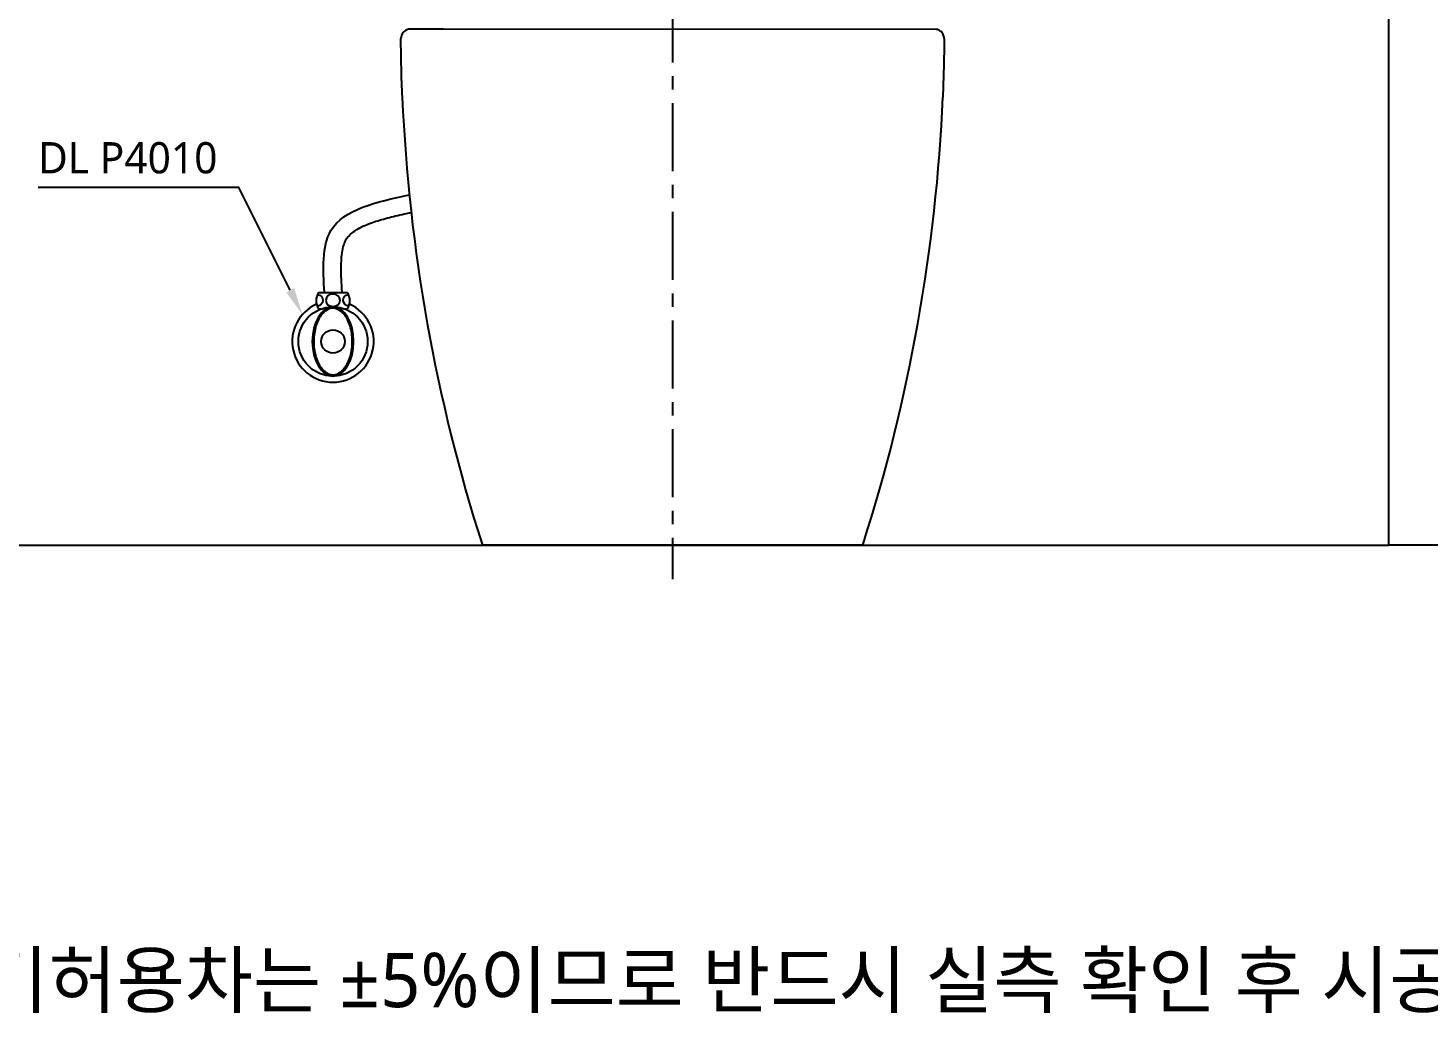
# Model space of a CAD drawing. Extents: x -4150 to 1921, y -105 to 2422.
# Drawn here: x -3083 to -2052, y -105 to 623 of the extents above; entities that cross this region are included whole.
import ezdxf

# ---------------------------------------------------------------- set-up
doc = ezdxf.new("R2010")
doc.units = 0
doc.header["$LTSCALE"] = 20
doc.header["$MEASUREMENT"] = 0
doc.linetypes.add('CENTER', pattern=[2, 1.25, -0.25, 0.25, -0.25])
doc.layers.get('0').update_dxf_attribs({"linetype": 'CONTINUOUS'})
for name, color, linetype in [('2', 2, 'CONTINUOUS'), ('3', 3, 'CONTINUOUS'), ('4', 4, 'CONTINUOUS'), ('6', 6, 'CONTINUOUS'), ('CENTER', 2, 'CENTER')]:
    doc.layers.add(name, color=color, linetype=linetype)
doc.styles.add('GHS', font='romans', dxfattribs={"bigfont": 'ghs'})
doc.styles.add('ROMANS', font='NanumGothic.ttf', dxfattribs={"height": 10.144927})

msp = doc.modelspace()

# ---------------------------------------------------------------- linework, layer by layer
for p, q in [((-2749, 242.7), (-2749, 242.5)), ((-2748.9, 242.3), (-2748.9, 242.2)), ((-2737.9, 241.9), (-2748.8, 241.9)), ((-2748.7, 242.3), (-2748.6, 241.9)), ((-2672.4, 241.9), (-2737.9, 241.9)), ((-2545.2, 241.9), (-2672.4, 241.9)), ((-2479.6, 241.9), (-2545.2, 241.9)), ((-2468.8, 241.9), (-2479.6, 241.9)), ((-2468.7, 242.2), (-2468.7, 242.3)), ((-2468.6, 242.5), (-2468.5, 242.7))]:
    msp.add_line(p, q)
at = {"flags": 128}
msp.add_lwpolyline([(-2414.6, 621.7), (-2777.6, 621.8), (-2783.4, 621.8), (-2788.4, 621.8), (-2792.5, 621.8), (-2795.9, 621.8), (-2799.1, 621.8), (-2801.4, 621.8), (-2802.6, 621.8), (-2803.1, 621.8)], dxfattribs=at)
for centre, radius, start, end in [((-2801.8, 614.9), 7, 100.6877, 180.3474), ((-1554.2, 625.7), 1254.7, 182.463, 197.7765), ((-3662.7, 625.6), 1254.1, 342.2197, 357.5409)]:
    msp.add_arc(centre, radius, start, end)
for points, knots in [([(-2408.8, 614.9), (-2408.8, 615.4), (-2408.9, 616.4), (-2409.4, 617.9), (-2410.2, 619.2), (-2411.2, 620.3), (-2412.5, 620.9), (-2413.5, 621.6), (-2414.2, 621.7), (-2414.6, 621.7)], [0, 0, 0, 0, 0.162311, 0.325293, 0.484256, 0.634293, 0.781236, 0.898021, 1, 1, 1, 1]), ([(-2807.7, 571.7), (-2808.1, 578.9), (-2808.3, 586.1), (-2808.6, 600.5), (-2808.7, 607.7), (-2808.8, 614.9)], [0, 0, 0, 0, 0.5, 0.5, 1, 1, 1, 1]), ([(-2408.8, 614.9), (-2408.8, 607.7), (-2408.9, 600.5), (-2409.3, 586.1), (-2409.5, 578.9), (-2409.8, 571.7)], [0, 0, 0, 0, 0.5, 0.5, 1, 1, 1, 1])]:
    msp.add_open_spline(points, degree=3, knots=knots)
for points, degree in [([(-2808.8, 614.9), (-2808.8, 614.9), (-2808.8, 614.9), (-2808.8, 614.9)], 3), ([(-2408.8, 614.9), (-2408.8, 614.9), (-2408.8, 614.9), (-2408.8, 614.9)], 3), ([(-2748.9, 242.2), (-2748.8, 241.9)], 1), ([(-2468.7, 242.2), (-2468.8, 241.9)], 1)]:
    msp.add_open_spline(points, degree=degree)
at = {"color": 4}
msp.add_spline([(-2865.1, 427.9), (-2860.3, 473.5), (-2802.6, 499.9)], degree=3, dxfattribs=at)
msp.add_open_spline([(-2852.1, 428.7), (-2852.4, 433), (-2852.6, 437.2), (-2852.8, 445.1), (-2852.8, 448.9), (-2852.4, 454.6), (-2852.2, 456.8), (-2851.5, 460.7), (-2851, 462.4), (-2850.3, 464.5), (-2850, 465), (-2849.6, 465.9), (-2849.4, 466.3), (-2849.1, 466.9), (-2848.9, 467.2), (-2848.6, 467.7), (-2848.4, 468), (-2847.8, 468.7), (-2847.4, 469.3), (-2846.1, 470.6), (-2845.2, 471.5), (-2843, 473.2), (-2841.7, 474.1), (-2838.8, 475.7), (-2837.2, 476.5), (-2833.7, 478.1), (-2831.8, 478.8), (-2826.4, 480.7), (-2822.7, 481.8), (-2814.8, 483.9), (-2810.6, 484.8), (-2804.6, 486.2), (-2802.9, 486.5), (-2801.2, 486.9)], degree=3, knots=[0, 0, 0, 0, 11.602836, 11.602836, 23.205672, 23.205672, 31.264115, 31.264115, 39.322558, 39.322558, 42.68856, 42.68856, 45.090378, 45.090378, 47.093459, 47.093459, 49.09654, 49.09654, 53.102702, 53.102702, 59.93801, 59.93801, 66.773318, 66.773318, 73.608625, 73.608625, 80.443933, 80.443933, 91.98564, 91.98564, 103.527347, 103.527347, 108.068383, 108.068383, 108.068383, 108.068383], dxfattribs=at)
at = {"layer": '3', "color": 7}
msp.add_lwpolyline([(-4008.8, 2167), (-4008.8, 2422.3), (-1373.6, 2422.3), (-1373.6, 241.9), (-2081.3, 241.9)], dxfattribs=at)
at = {"layer": '3', "extrusion": (0, 0, -1)}
msp.add_lwpolyline([(2890.3, 429.6), (2928, 505.3), (3075.9, 505.3)], dxfattribs=at)
msp.add_solid([(2893.2, 428.1), (2881.3, 411.7), (2887.3, 431.1)], dxfattribs=at)
at = {"layer": '4'}
for p, q in [((-2869.3, 427.9), (-2865.1, 427.9)), ((-2865.1, 427.9), (-2848.3, 427.9)), ((-2869.3, 415.2), (-2869.3, 415.9)), ((-2869.3, 415.9), (-2867.4, 415.9)), ((-2868, 415.7), (-2868, 415.9)), ((-2850.2, 415.9), (-2848.3, 415.9)), ((-2849.5, 415.7), (-2849.5, 415.9)), ((-2848.3, 415.2), (-2848.3, 415.9))]:
    msp.add_line(p, q, dxfattribs=at)
for radius in [25.5, 8.62]:
    msp.add_circle((-2858.8, 391.9), radius, dxfattribs=at)
for centre, radius, start, end in [((-2861.3, 421.9), 10, 143.1301, 216.8699), ((-2856.3, 421.9), 10, 323.1301, 36.8699), ((-2858.8, 391.9), 30, 113.9173, 66.0827)]:
    msp.add_arc(centre, radius, start, end, dxfattribs=at)
at = {"layer": '4', "extrusion": (0, 0, -1)}
for centre, start_param, end_param in [((-2871.5, 422.2), 1.824119, 4.49897), ((-2846, 422.2), 4.942097, 7.58465)]:
    msp.add_ellipse(centre, major_axis=(-5.23, 0), ratio=0.866391, start_param=start_param, end_param=end_param, dxfattribs=at)
for centre, major_axis, ratio in [((-2858.8, 422.2), (-5.23, 0), 0.866391), ((-2858.8, 391.9), (0, 25.5), 0.596529)]:
    msp.add_ellipse(centre, major_axis=major_axis, ratio=ratio, dxfattribs=at)
at = {"layer": '4'}
msp.add_open_spline([(-2858.8, 416.4), (-2856.7, 416.4), (-2854.6, 415.6), (-2850.7, 412.4), (-2848.9, 409.9), (-2846.2, 403.9), (-2845.2, 400.3), (-2844.4, 392.8), (-2844.5, 388.9), (-2845.7, 381.5), (-2846.9, 378.1), (-2849.9, 372.5), (-2851.8, 370.4), (-2855.8, 367.7), (-2857.9, 367.2), (-2862, 367.8), (-2864.1, 368.9), (-2867.9, 372.8), (-2869.5, 375.5), (-2871.9, 381.9), (-2872.7, 385.6), (-2873.1, 393.2), (-2872.8, 397.1), (-2871.2, 404.3), (-2869.9, 407.5), (-2866.7, 412.6), (-2864.7, 414.5), (-2861.4, 416.1), (-2860.1, 416.4), (-2858.8, 416.4)], degree=3, knots=[0, 0, 0, 0, 0.46111, 0.46111, 0.922219, 0.922219, 1.383329, 1.383329, 1.844439, 1.844439, 2.305549, 2.305549, 2.766658, 2.766658, 3.227768, 3.227768, 3.688878, 3.688878, 4.149988, 4.149988, 4.611097, 4.611097, 5.072207, 5.072207, 5.533317, 5.533317, 5.994427, 5.994427, 6.283185, 6.283185, 6.283185, 6.283185], dxfattribs=at)
at = {"layer": '6'}
msp.add_lwpolyline([(-3008.8, 2167), (-4008.8, 2167), (-4008.8, 241.9), (-2081.3, 241.9), (-2081.3, 1266.9)], dxfattribs=at)
at = {"layer": 'CENTER', "color": 1, "linetype": 'CENTER', "ltscale": 2}
msp.add_line((-2608.8, 807.3), (-2608.8, 216.8), dxfattribs=at)

# ---------------------------------------------------------------- texts
at = {"layer": '2', "insert": (-3075.9, 527), "char_height": 23, "attachment_point": 4, "style": 'ROMANS'}
msp.add_mtext('DL P4010', dxfattribs=at)
at = {"layer": '3', "color": 1, "insert": (-4021.6, -58.2), "char_height": 40, "attachment_point": 1, "style": 'GHS'}
msp.add_mtext_dynamic_manual_height_columns('{\\fNanumGothic|b0|i0|c129|p50;※주의: 비데 개폐높이 포함, 설치부위 도기허용차는 ±5%이므로 반드시 실측 확인 후 시공하십시오.}', width=2648.262, gutter_width=13.5, heights=[0], dxfattribs=at)

doc.saveas('drawing.dxf')
